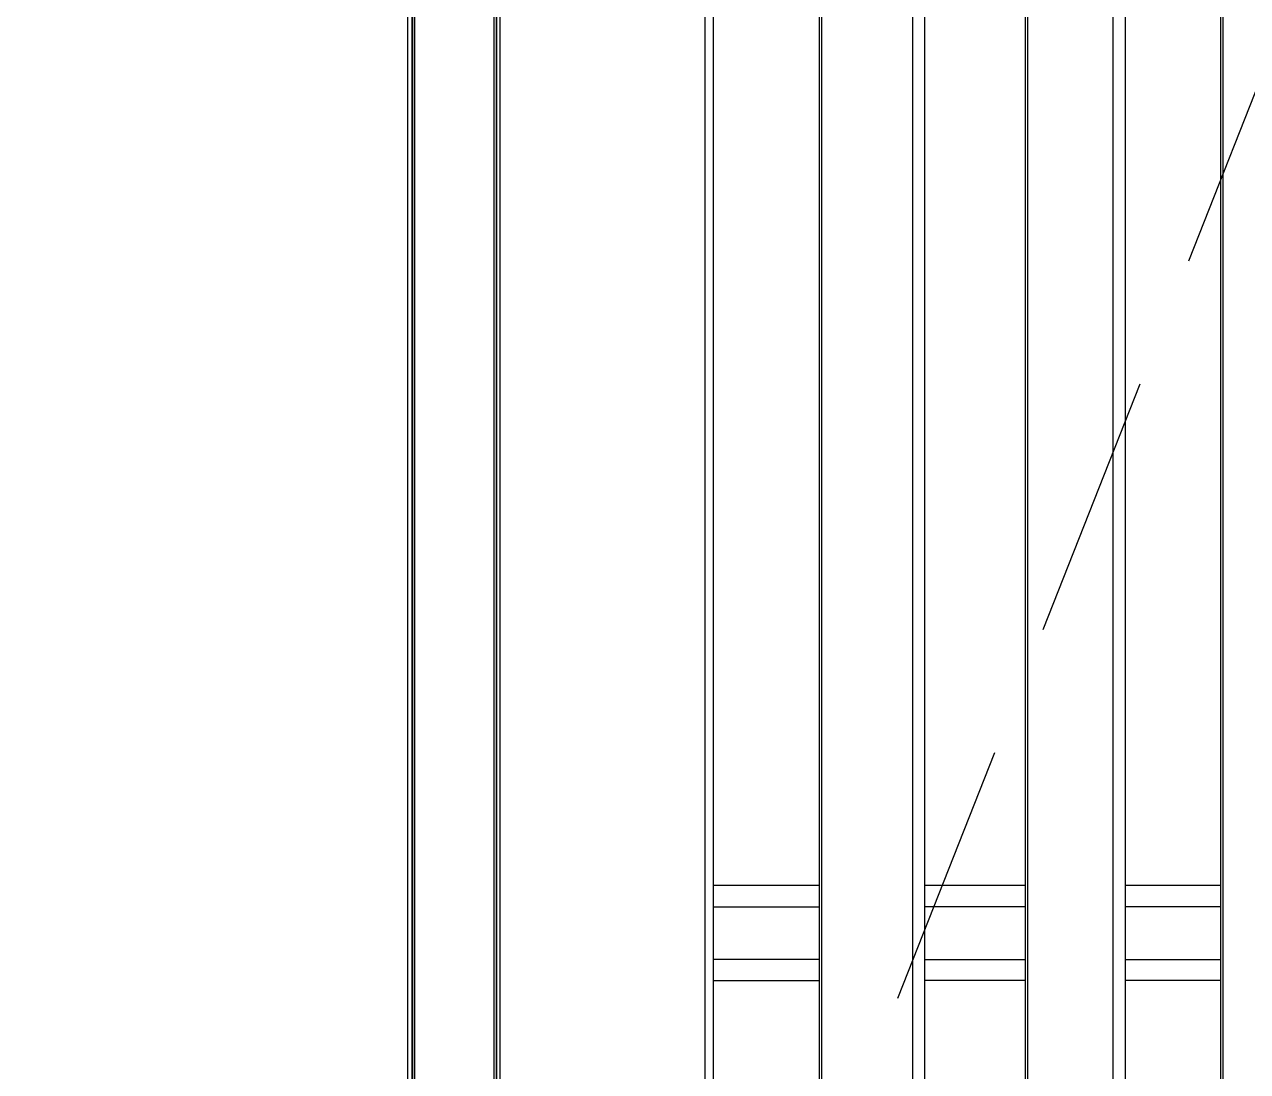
# Model space of a CAD drawing. Header units: millimetres. Extents: x -7413 to 64677, y 6112 to 38711.
# Drawn here: x 54159.2 to 54267.7, y 17427.9 to 17520.8 of the extents above; entities that cross this region are included whole.
import ezdxf

# ---------------------------------------------------------------- set-up
doc = ezdxf.new("R2010")
doc.units = ezdxf.units.MM
doc.header["$LTSCALE"] = 100
doc.linetypes.add('HIDDEN', pattern=[0.375, 0.25, -0.125])
doc.layers.add('06-LIGHT', color=4, linetype='Continuous')

# ---------------------------------------------------------------- blocks, each defined once
blk = doc.blocks.new('*U139')
at = {"color": 1, "linetype": 'HIDDEN'}
blk.add_line((1179.94, 14.99), (39.94, 464.99), dxfattribs=at)
at = {"color": 8}
for p, q in [((1029.52, 185.7), (190.37, 185.7)), ((1029, 166.3), (190.88, 166.3)), ((190.88, 165.5), (1029, 165.5)), ((844.44, 165.5), (844.44, 155.49)), ((846.44, 155.49), (846.44, 165.5)), ((851.44, 165.5), (851.44, 155.49)), ((853.44, 155.49), (853.44, 165.5)), ((1028.59, 155.49), (191.3, 155.49)), ((191.31, 155.23), (1028.58, 155.23)), ((1028.18, 146.67), (191.7, 146.67)), ((191.76, 145.5), (1028.12, 145.5)), ((844.44, 135.99), (844.44, 145.5)), ((846.44, 145.5), (846.44, 135.99)), ((851.44, 135.99), (851.44, 145.5)), ((853.44, 135.99), (853.44, 145.5)), ((1027.61, 135.99), (192.27, 135.99)), ((192.28, 135.75), (1027.6, 135.75)), ((1027.11, 127.69), (192.78, 127.69)), ((192.85, 126.5), (1027.03, 126.5)), ((844.44, 117.5), (844.44, 126.5)), ((846.44, 126.5), (846.44, 117.5)), ((851.44, 117.5), (851.44, 126.5)), ((853.44, 117.5), (853.44, 126.5)), ((1026.41, 117.5), (193.47, 117.5)), ((193.49, 117.26), (1026.4, 117.26))]:
    blk.add_line(p, q, dxfattribs=at)
for points, knots in [([(739.94, 194.41), (740.61, 194.41), (741.27, 194.41), (744.61, 194.41), (747.27, 194.41), (760.61, 194.41), (771.27, 194.41), (824.61, 194.41), (867.27, 194.41), (914.74, 194.41), (919.53, 194.41), (939.96, 194.41), (955.6, 194.41), (979.05, 194.41), (986.86, 194.41), (1002.49, 194.41), (1010.31, 194.41), (1022.03, 194.42), (1025.94, 194.42), (1029.85, 194.41)], [0, 0, 0, 0, 0.006899, 0.006899, 0.034494, 0.034494, 0.144873, 0.144873, 0.58639, 0.58639, 0.636025, 0.636025, 0.797792, 0.797792, 0.878675, 0.878675, 0.959558, 0.959558, 1, 1, 1, 1]), ([(739.94, 194), (819.87, 194), (899.81, 194), (996.78, 194), (1013.81, 194), (1030.85, 194)], [0, 0, 0, 0, 0.824317, 0.824317, 1, 1, 1, 1]), ([(739.94, 193.94), (819.89, 193.94), (899.84, 193.94), (999.77, 193.94), (1019.76, 193.94), (1059.74, 193.94), (1079.73, 193.94), (1119.69, 193.94), (1139.67, 193.94), (1169.52, 193.94), (1179.45, 193.94), (1194.31, 193.94), (1199.26, 193.94), (1209.14, 193.94), (1214.08, 193.94), (1218.98, 193.94)], [0, 0, 0, 0, 0.5, 0.5, 0.625, 0.625, 0.75, 0.75, 0.875, 0.875, 0.9375, 0.9375, 0.96875, 0.96875, 1, 1, 1, 1]), ([(1218.94, 193.8), (1214.03, 193.8), (1209.09, 193.8), (1199.21, 193.8), (1194.26, 193.8), (1179.4, 193.8), (1169.47, 193.8), (1139.62, 193.8), (1119.64, 193.8), (1079.68, 193.8), (1059.7, 193.8), (1019.73, 193.8), (999.74, 193.8), (899.82, 193.8), (819.88, 193.8), (739.94, 193.8)], [0, 0, 0, 0, 0.03125, 0.03125, 0.0625, 0.0625, 0.125, 0.125, 0.25, 0.25, 0.375, 0.375, 0.5, 0.5, 1, 1, 1, 1]), ([(739.94, 186.26), (819.86, 186.26), (899.78, 186.26), (999.68, 186.26), (1019.66, 186.26), (1059.62, 186.26), (1079.6, 186.26), (1119.55, 186.26), (1139.51, 186.26), (1169.34, 186.26), (1179.27, 186.26), (1194.15, 186.26), (1199.1, 186.26), (1208.99, 186.26), (1213.93, 186.26), (1218.83, 186.26)], [0, 0, 0, 0, 0.5, 0.5, 0.625, 0.625, 0.75, 0.75, 0.875, 0.875, 0.9375, 0.9375, 0.96875, 0.96875, 1, 1, 1, 1]), ([(1218.79, 186.06), (1213.89, 186.06), (1208.95, 186.06), (1199.07, 186.06), (1194.11, 186.06), (1179.24, 186.06), (1169.31, 186.06), (1139.47, 186.06), (1119.52, 186.06), (1079.58, 186.06), (1059.6, 186.06), (1019.64, 186.06), (999.66, 186.06), (899.77, 186.06), (819.86, 186.06), (739.94, 186.06)], [0, 0, 0, 0, 0.03125, 0.03125, 0.0625, 0.0625, 0.125, 0.125, 0.25, 0.25, 0.375, 0.375, 0.5, 0.5, 1, 1, 1, 1]), ([(1039.64, 186.02), (1039.29, 186.02), (1038.93, 186.02), (1018.67, 186.02), (998.76, 186.02), (899.22, 186.02), (819.58, 186.02), (739.94, 186.02)], [0, 0, 0, 0, 0.003537, 0.003537, 0.20283, 0.20283, 1, 1, 1, 1])]:
    blk.add_open_spline(points, degree=3, knots=knots, dxfattribs=at)
blk = doc.blocks.new('acqkd')
at = {"layer": '06-LIGHT', "xscale": 0.9375580759604136, "yscale": 0.9375580759604136, "zscale": 0.9375580759604136, "rotation": 359.9999999999999}
blk.add_blockref('*U139', (1570160.06, 1746418.47), dxfattribs=at)

msp = doc.modelspace()

# ---------------------------------------------------------------- block references
at = {"color": 0, "rotation": 89.99999999999999}
msp.add_blockref('acqkd', (1800793.95, -1553515.83), dxfattribs=at)

doc.saveas('drawing.dxf')
